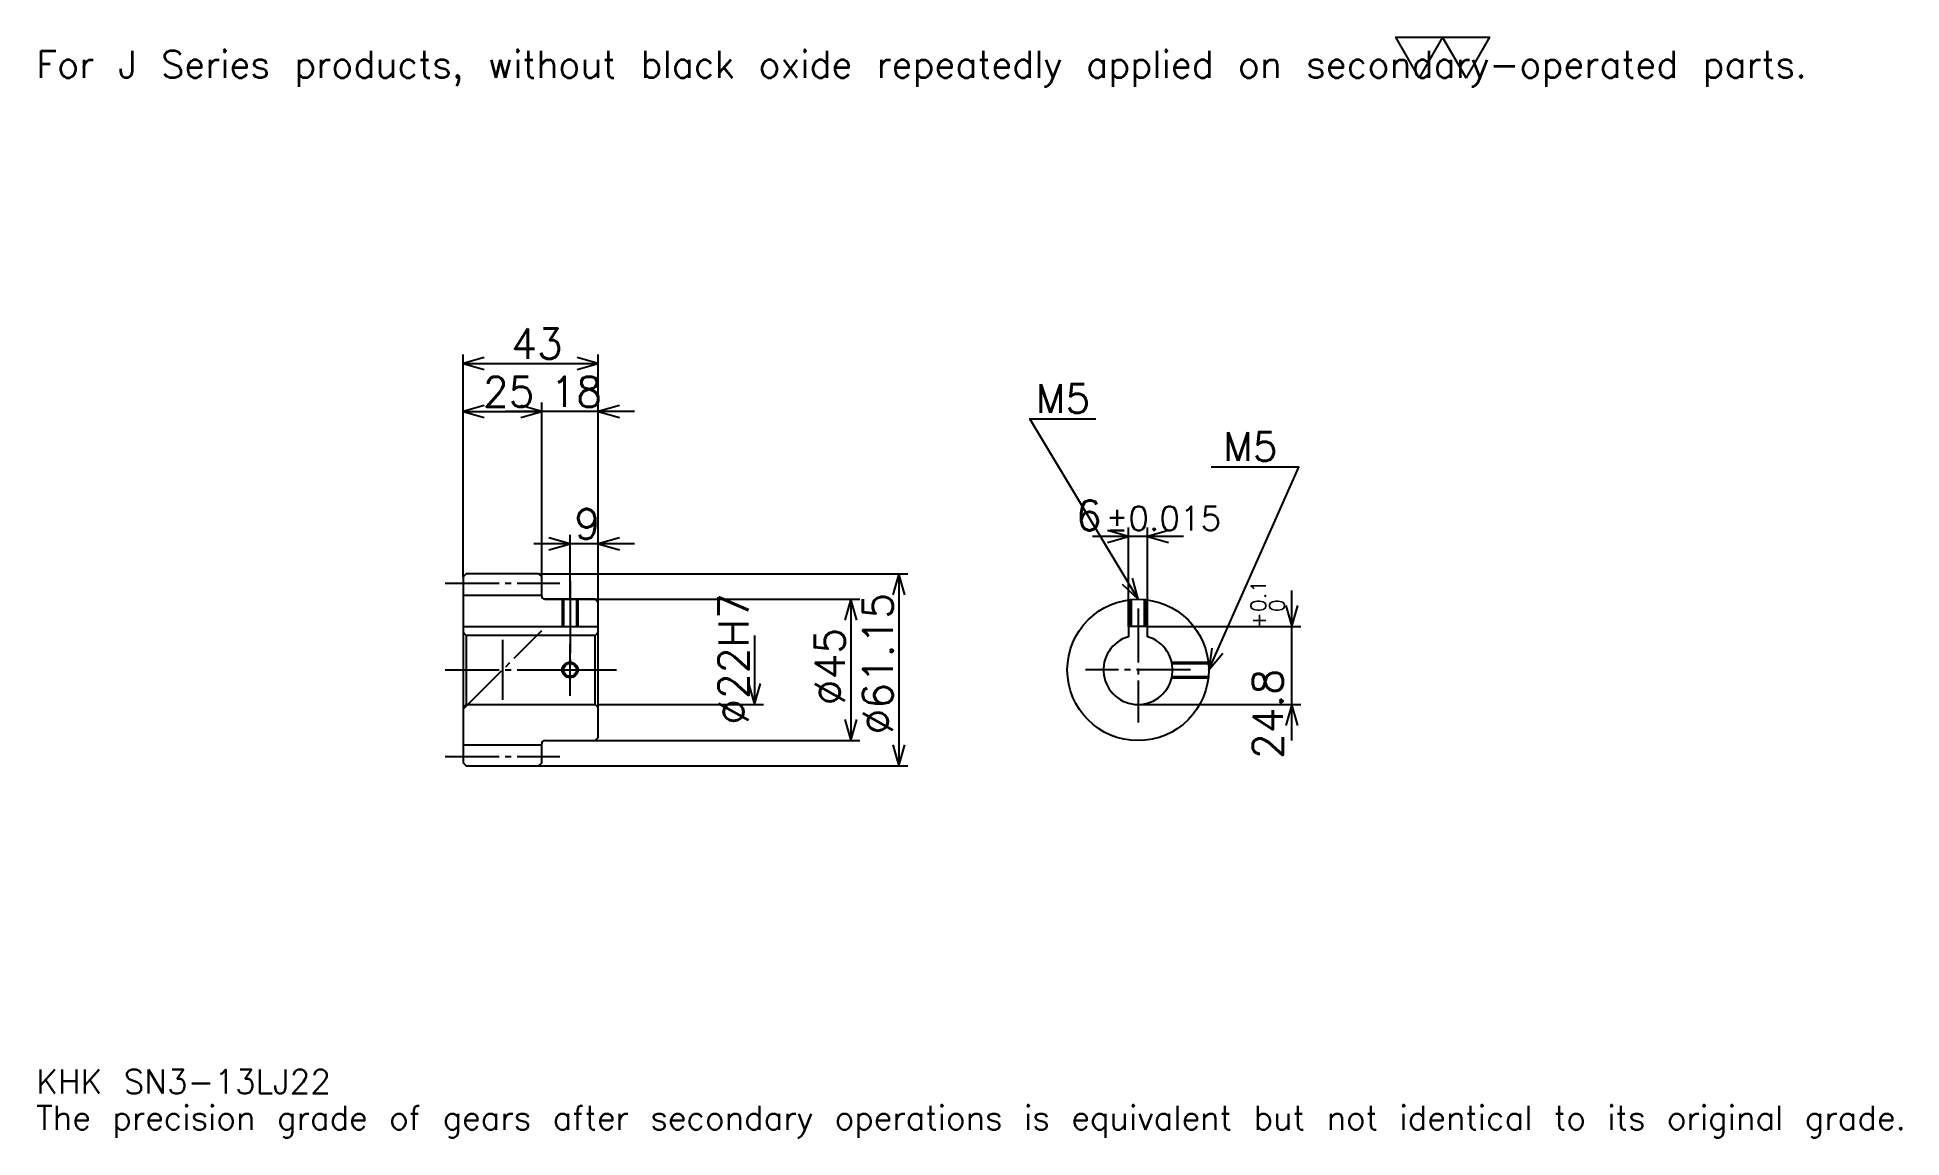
# Model space of a CAD drawing. Extents: x 19 to 613, y 7 to 357.
import ezdxf

# ---------------------------------------------------------------- set-up
doc = ezdxf.new("R2010")
doc.units = 0
doc.linetypes.add('DASHDOT', pattern=[22.95652, 17.217391, -1.913043, 1.913043, -1.913043])
doc.layers.get('0').update_dxf_attribs({"linetype": 'CONTINUOUS'})
doc.layers.add('DASHDOT', color=6, linetype='DASHDOT')
doc.styles.add('KANJI', font='TXT', dxfattribs={"bigfont": 'BIGFONT'})

msp = doc.modelspace()

# ---------------------------------------------------------------- linework, layer by layer
at = {"color": 5}
for p, q in [((154.956528, 186.490204), (154.956528, 256.316284)), ((197.956528, 186.490204), (197.956528, 256.316284)), ((154.956528, 253.446716), (197.956528, 253.446716)), ((154.956528, 238.14238), (179.956528, 238.14238)), ((209.434784, 238.14238), (168.478271, 238.14238)), ((179.956528, 186.490204), (179.956528, 241.011948)), ((209.434784, 196.05542), (177.478271, 196.05542)), ((188.956528, 186.490204), (188.956528, 198.924988)), ((384.152161, 198.408691), (355.195679, 198.408691)), ((366.67392, 169.713043), (366.67392, 201.278259)), ((372.67392, 169.713043), (372.67392, 201.278259)), ((154.956528, 185.490204), (154.956528, 186.490204)), ((178.956528, 186.490204), (197.956528, 186.490204)), ((179.956528, 185.490204), (179.956528, 186.490204)), ((188.956528, 178.41304), (188.956528, 186.490204)), ((188.956528, 178.41304), (188.956528, 186.490204)), ((197.956528, 186.490204), (296.478271, 186.490204)), ((197.956528, 177.41304), (197.956528, 186.490204)), ((293.608704, 186.490204), (293.608704, 125.335876)), ((180.956528, 178.41304), (197.956528, 178.41304)), ((197.956528, 178.41304), (281.17392, 178.41304)), ((278.304352, 178.41304), (278.304352, 133.41304)), ((418.586975, 133.434784), (418.586975, 181.191299)), ((247.695663, 166.91304), (247.695663, 144.91304)), ((372.67392, 169.713043), (421.456543, 169.713043)), ((197.956528, 144.91304), (250.565231, 144.91304)), ((369.67392, 144.91304), (421.456543, 144.91304)), ((180.956528, 133.41304), (197.956528, 133.41304)), ((197.956528, 133.41304), (281.17392, 133.41304)), ((178.956528, 125.335876), (197.956528, 125.335876)), ((197.956528, 125.335876), (296.478271, 125.335876))]:
    msp.add_line(p, q, dxfattribs=at)
at = {"color": 4}
for p, q in [((154.956528, 179.740204), (179.956528, 179.740204)), ((154.956528, 169.713043), (197.956528, 169.713043)), ((155.956528, 166.91304), (155.956528, 144.91304)), ((196.956528, 166.91304), (197.956528, 167.91304)), ((196.956528, 144.91304), (197.956528, 143.91304)), ((154.956528, 132.085876), (179.956528, 132.085876))]:
    msp.add_line(p, q, dxfattribs=at)
at = {"color": 7}
msp.add_line((167.456528, 165.478256), (167.456528, 146.347824), dxfattribs=at)
msp.add_lwpolyline([(459.130432, 344.347839), (451.669556, 357.280029), (481.513031, 357.280029), (474.052185, 344.347839), (466.591309, 357.280029), (459.130432, 344.347839)], dxfattribs=at)
at = {"color": 5}
for points in [[(161.652176, 255.359772), (154.956528, 253.446716), (161.652176, 251.533691)], [(191.26088, 251.533691), (197.956528, 253.446716), (191.26088, 255.359772)], [(161.652176, 240.05542), (154.956528, 238.14238), (161.652176, 236.22934)], [(173.26088, 236.22934), (179.956528, 238.14238), (173.26088, 240.05542)], [(173.26088, 236.22934), (179.956528, 238.14238), (173.26088, 240.05542)], [(204.652176, 240.05542), (197.956528, 238.14238), (204.652176, 236.22934)], [(369.67392, 178.41304), (335.239136, 235.804352), (356.282593, 235.804352)], [(392.17392, 155.91304), (420.869568, 220.5), (392.939148, 220.5)], [(182.26088, 194.14238), (188.956528, 196.05542), (182.26088, 197.968475)], [(204.652176, 197.968475), (197.956528, 196.05542), (204.652176, 194.14238)], [(359.978271, 196.495651), (366.67392, 198.408691), (359.978271, 200.321732)], [(379.369568, 200.321732), (372.67392, 198.408691), (379.369568, 196.495651)], [(295.521729, 179.794556), (293.608704, 186.490204), (291.695679, 179.794556)], [(364.588623, 183.170258), (369.67392, 178.41304), (367.869446, 185.138763)], [(280.217407, 171.717392), (278.304352, 178.41304), (276.391296, 171.717392)], [(416.673889, 176.408691), (418.586975, 169.713043), (420.5, 176.408691)], [(393.144257, 162.808685), (392.17392, 155.91304), (396.640778, 161.255203)], [(245.782623, 151.608688), (247.695663, 144.91304), (249.608704, 151.608688)], [(420.5, 138.217392), (418.586975, 144.91304), (416.673889, 138.217392)], [(276.391296, 140.108688), (278.304352, 133.41304), (280.217407, 140.108688)], [(291.695679, 132.031525), (293.608704, 125.335876), (295.521729, 132.031525)]]:
    msp.add_lwpolyline(points, dxfattribs=at)
at = {"color": 4}
for points in [[(179.956528, 179.41304), (179.956528, 185.490204), (178.956528, 186.490204), (155.956528, 186.490204), (154.956528, 185.490204), (154.956528, 143.91304)], [(180.956528, 133.41304), (196.956528, 133.41304), (197.956528, 134.41304), (197.956528, 177.41304), (196.956528, 178.41304), (180.956528, 178.41304)], [(186.456528, 178.41304), (186.456528, 169.713043)], [(186.891525, 178.41304), (186.891525, 169.713043)], [(191.02153, 178.41304), (191.02153, 169.713043)], [(191.456528, 178.41304), (191.456528, 169.713043)], [(367.17392, 169.713043), (367.17392, 178.273712)], [(367.608917, 169.713043), (367.608917, 178.318085)], [(371.738922, 169.713043), (371.738922, 178.318085)], [(372.17392, 169.713043), (372.17392, 178.273712)], [(154.956528, 143.91304), (155.956528, 144.91304), (196.956528, 144.91304), (196.956528, 166.91304), (155.956528, 166.91304), (154.956528, 167.91304)], [(372.67392, 166.496048), (372.67392, 169.713043), (366.67392, 169.713043), (366.67392, 166.496048)], [(380.386047, 158.41304), (392.034607, 158.41304)], [(380.478333, 157.978043), (392.078979, 157.978043)], [(380.386047, 153.41304), (392.034607, 153.41304)], [(380.478333, 153.848038), (392.078979, 153.848038)], [(154.956528, 143.91304), (154.956528, 126.335876), (155.956528, 125.335876), (178.956528, 125.335876), (179.956528, 126.335876), (179.956528, 132.41304)]]:
    msp.add_lwpolyline(points, dxfattribs=at)
for centre, radius in [((369.67392, 155.91304), 22.5), ((188.956528, 155.91304), 2.065)]:
    msp.add_circle(centre, radius, dxfattribs=at)
at = {"color": 7}
msp.add_circle((188.956528, 155.91304), 2.5, dxfattribs=at)
at = {"color": 4}
for centre, radius, start, end in [((180.956528, 179.41304), 1, 180, 270), ((369.67392, 155.91304), 11, 105.826620886, 74.173379114), ((180.956528, 132.41304), 1, 90, 180)]:
    msp.add_arc(centre, radius, start, end, dxfattribs=at)
at = {"layer": 'DASHDOT', "color": 7}
for p, q in [((149.217392, 183.490204), (185.695663, 183.490204)), ((188.956528, 178.41304), (188.956528, 155.91304)), ((369.67392, 175.452179), (369.67392, 139.173904)), ((154.956528, 143.41304), (179.956528, 168.41304)), ((149.217392, 155.91304), (203.695663, 155.91304)), ((386.413055, 155.91304), (352.934784, 155.91304)), ((149.217392, 128.335876), (185.695663, 128.335876))]:
    msp.add_line(p, q, dxfattribs=at)
for points in [[(188.956528, 184.152176), (188.956528, 163.973907)], [(188.956528, 147.673904), (188.956528, 164.152176)], [(180.717392, 155.91304), (197.195663, 155.91304)]]:
    msp.add_lwpolyline(points, dxfattribs=at)

# ---------------------------------------------------------------- texts
at = {"color": 7, "style": 'KANJI'}
for s, height, p in [('For J Series products, without black oxide repeatedly applied on secondary-operated parts.', 8.608696, (19.130434, 344.347839)), ('43', 9.565217, (170.239136, 254.977158)), ('25', 9.565217, (161.239136, 239.672821)), ('18', 9.565217, (182.739136, 239.672821)), ('M5', 9.182609, (337.152161, 237.717377)), ('M5', 9.182609, (396.765228, 222.41304)), ('6', 9.565217, (349.929413, 200.321732)), ('%%p0.015', 7.652174, (359.397827, 200.321732)), ('9', 9.565217, (190.347839, 197.585861)), ('KHK SN3-13LJ22', 7.652174, (19.130434, 21.043478)), ('The precision grade of gears after secondary operations is equivalent but not identical to its original grade.', 7.652174, (19.130434, 9.565217))]:
    msp.add_text(s, height=height, dxfattribs=at).set_placement(p)
for s, height, p in [('%%c22H7', 9.565217, (245.782623, 138.456512)), ('%%c61.15', 9.565217, (291.695679, 135.347824)), ('0.1', 4.782609, (410.36087, 174.317749)), ('+', 4.782609, (410.36087, 168.961227)), ('0', 4.782609, (416.291321, 174.317749)), ('%%c45', 9.565217, (276.391296, 144.673904)), ('24.8', 9.565217, (415.717407, 127.559174))]:
    msp.add_text(s, height=height, rotation=90, dxfattribs=at).set_placement(p)

doc.saveas('drawing.dxf')
